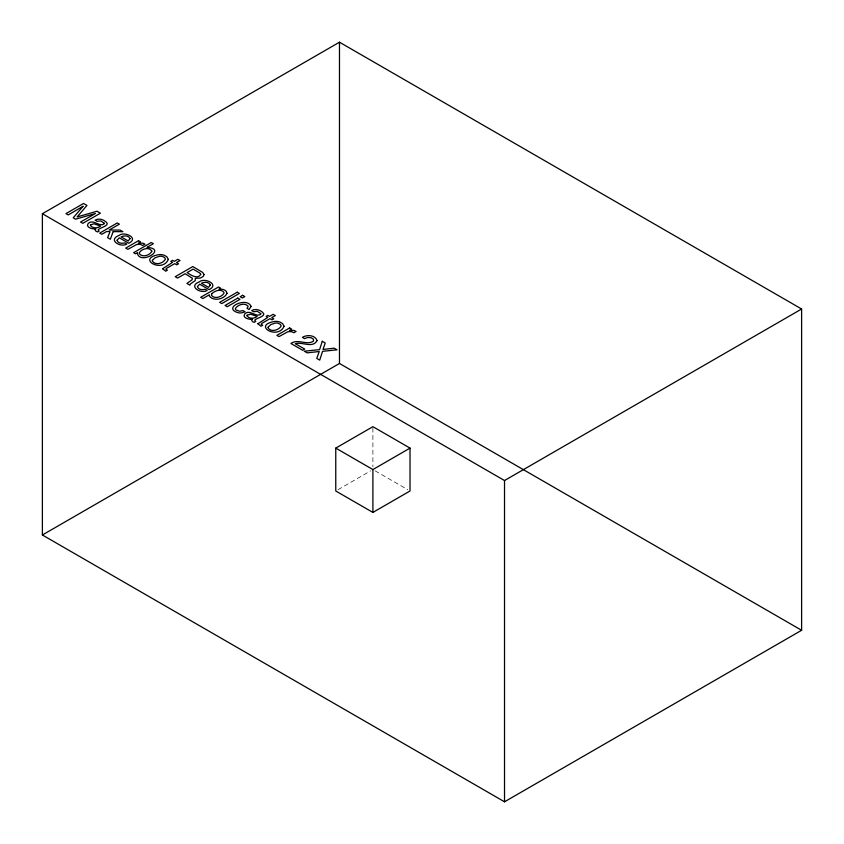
<?xml version="1.0" encoding="UTF-8"?>
<svg xmlns="http://www.w3.org/2000/svg" width="844" height="844" viewBox="0 0 844 844"><rect width="100%" height="100%" fill="white"/><g stroke="black" fill="none" stroke-linecap="round" stroke-linejoin="round"><path stroke-width="0.63" stroke-dasharray="4.22 3.17" d="M338.022 489.689L370.643 470.846M375.147 470.846L407.779 489.689M372.9 427.971L372.9 466.943"/><path stroke-width="1.27" d="M42.39 213.722L339.478 42.2L801.61 309.009L801.61 630.278L504.522 801.8L42.39 534.99L42.39 213.722L504.522 480.531L801.61 309.009M42.39 534.99L339.478 363.469L801.61 630.278M335.764 448.111L372.9 426.674L410.026 448.111L410.026 490.986L372.9 512.424L335.764 490.986L335.764 448.111L372.9 469.549L410.026 448.111M504.522 480.531L504.522 801.8M372.9 469.549L372.9 512.424M339.478 42.2L339.478 363.469M251.069 306.477L249.075 309.516L246.986 308.303L248.083 306.667L247.777 305.813C244.18 302.532 238.05 304.726 235.508 308.271A3.735 2.152 0 0 0 236.014 309.991L239.685 311.267L243.019 310.592L245.108 311.805L242.27 312.713A6.214 3.587 0 0 1 238.303 312.776C221.624 307.944 247.218 296.307 251.069 306.477M162.586 268.74L165.698 271.188L167.397 270.207L165.899 269.236L166.342 268.455L174.708 263.634L176.755 264.816L178.506 263.792L176.459 262.611L180.036 260.553L177.862 259.298L174.286 261.355L172.556 260.353L170.794 261.376L172.524 262.378L162.586 268.74M257.884 323.758L261.007 326.217L262.706 325.235L261.207 324.265L261.651 323.484L270.017 318.652L272.053 319.834L273.815 318.821L271.768 317.639L275.344 315.572L273.171 314.316L269.595 316.384L267.854 315.382L266.103 316.394L267.833 317.397L257.884 323.758M117.116 240.15C117.506 243.367 122.211 243.716 124.722 242.893L126.832 244.116C120.312 247.872 107.452 239.865 119.036 235.444C124.606 230.866 139.471 238.293 128.71 243.241L119.331 237.818L117.116 240.15M197.454 286.538C197.834 289.745 202.539 290.093 205.05 289.27L207.17 290.494C200.64 294.25 187.779 286.243 199.363 281.822C204.934 277.243 219.799 284.671 209.048 289.619L199.659 284.196L197.454 286.538M104.171 223.196L104.107 223.903C99.381 227.331 93.241 218.596 88.198 223.47C85.149 227.5 93.009 229.378 95.889 228.924L95.077 229.832L95.91 231.214L97.609 231.952L99.191 231.024C94.56 228.861 106.914 227.194 107.22 223.839L107.104 223.206C104.582 219.588 99.064 217.868 95.108 220.157L97.113 221.318L100.752 220.906L104.171 223.196M260.754 313.588L260.69 314.306C255.964 317.734 249.824 308.988 244.781 313.873C241.722 317.903 249.592 319.781 252.472 319.327L251.66 320.224L252.493 321.617L254.192 322.345L255.774 321.427C251.143 319.264 263.497 317.597 263.803 314.242L263.687 313.609C261.165 309.991 255.648 308.271 251.691 310.56L253.696 311.721L257.336 311.309L260.754 313.588M152.405 260.342L152.331 260.986C155.043 265.818 163.377 263.391 165.435 259.14L164.749 257.726L162.818 256.587A4.146 2.395 0 0 0 159.453 256.281L154.927 257.853L152.405 260.342M268.149 327.166L268.065 327.799C270.776 332.642 279.111 330.215 281.168 325.953L280.493 324.539L278.552 323.41A4.146 2.395 0 0 0 275.186 323.094L270.66 324.676L268.149 327.166M204.069 274.522L203.225 276.431L200.387 278.056L195.312 278.32L195.27 280.598L190.533 283.827L189.826 285.124L186.904 283.436L192.031 279.818L192.379 278.267L185.152 273.72L177.609 278.066L175.235 276.695L192.801 266.556L202.623 272.39L204.069 274.522M151.836 251.09C150.179 255.373 142.372 257.874 139.302 253.611L139.26 252.831C141.402 248.832 149.251 246.532 151.836 251.09M137.255 252.883C139.608 265.881 168.135 248.706 146.983 247.387L153.355 243.705L151.266 242.502L133.626 252.683L135.62 253.822L137.255 252.883M168.304 259.382C162.386 273.741 135.673 258.232 159.453 254.582A7.48 4.315 0 0 1 164.337 255.331L166.859 256.755L168.304 259.382M284.038 326.206C278.13 340.565 251.406 325.046 275.186 321.395A7.48 4.315 0 0 1 280.071 322.144L282.592 323.579L284.038 326.206M90.54 224.831L90.413 225.485C92.608 228.65 97.788 228.407 100.605 226.087L93.99 223.787L90.54 224.831M247.123 315.234L246.997 315.888C249.191 319.053 254.371 318.81 257.188 316.489L250.573 314.19L247.123 315.234M130.008 238.641L128.214 240.973L121.093 236.869C123.794 235.476 128.731 235.254 130.008 238.641M210.335 285.019L208.542 287.35L201.431 283.246C204.121 281.854 209.059 281.632 210.335 285.019M200.724 274.384C197.823 279.807 190.417 274.891 187.136 272.57L193.139 269.109L199.954 273.15L200.724 274.384M317.017 340.543C312.945 348.72 302.068 341.493 295.368 343.708L304.726 349.11L302.69 350.281L290.927 343.497C297.89 338.381 306.773 345.692 313.472 341.145L313.44 339.183L311.193 337.748L307.585 337.473L304.589 338.623L302.405 337.357C306.783 334.498 315.276 334.941 317.017 340.543M227.015 293.374C224.261 299.251 213.796 301.624 209.439 296.212L209.396 294.756L202.855 298.544L200.693 297.299L218.554 286.981L220.653 288.194L218.955 289.175C221.94 288.901 226.762 289.671 227.015 293.374M322.26 341.292L319.591 349.638L304.294 351.209L307.163 352.866L319.254 351.505L316.764 358.415L319.718 360.114L322.545 351.347L337.009 349.806L334.171 348.171L322.999 349.479L325.235 343.012L322.26 341.292M113.18 231.615L110.342 239.232L107.589 237.649L110.058 231.604L106.597 231.52L101.786 234.294L99.719 233.102L117.295 222.953L119.363 224.156L109.161 230.043L120.122 230.085L122.876 231.678L113.18 231.615M211.749 293.817L211.443 295.358C214.587 299.409 221.677 297.099 223.976 293.248L223.955 292.467C220.991 288.405 214.629 290.758 211.749 293.817M82.997 206.337L73.228 217.805L75.58 219.166L95.414 213.5L80.549 222.035L82.807 223.333L100.383 213.194L97.007 211.243L77.142 216.929L86.943 205.44L83.535 203.467L65.969 213.616L68.237 214.925L82.997 206.337M138.511 240.709L125.703 248.104L127.855 249.339L136.728 244.475L140.357 244.359L142.699 245.477L144.968 244.169L142.9 243.177L138.342 243.167L140.558 241.88L138.511 240.709M237.227 292.203L219.651 302.342L221.814 303.587L239.379 293.438L237.227 292.203M237.786 298.09L225.042 305.454L227.226 306.72L239.981 299.356L237.786 298.09M242.608 295.305L240.171 296.719L242.355 297.974L244.802 296.571L242.608 295.305M289.65 327.968L276.843 335.363L278.995 336.598L287.867 331.734L291.496 331.618L293.839 332.747L296.107 331.428L294.039 330.437L289.481 330.426L291.697 329.149L289.65 327.968"/></g></svg>
